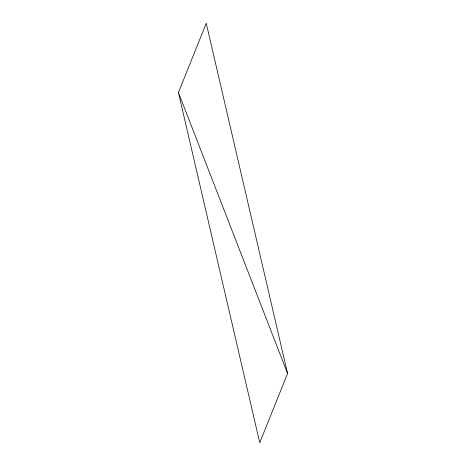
<?xml version="1.0" encoding="UTF-8"?>
<svg xmlns="http://www.w3.org/2000/svg" width="466" height="466" viewBox="0 0 466 466"><rect width="100%" height="100%" fill="white"/><g stroke="black" fill="none" stroke-linecap="round" stroke-linejoin="round"><path stroke-width="0.7" d="M178.431 92.507L206.252 23.3L287.569 373.493L259.748 442.7L178.431 92.507L287.569 373.493"/></g></svg>
